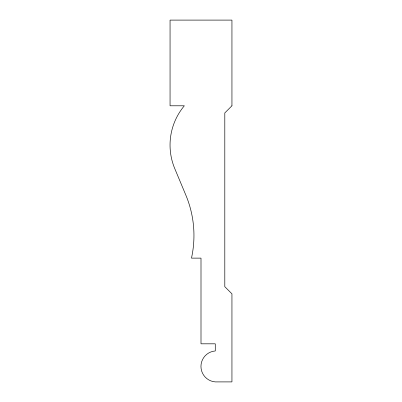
<?xml version="1.0" encoding="UTF-8"?>
<svg xmlns="http://www.w3.org/2000/svg" width="402" height="402" viewBox="0 0 402 402"><rect width="100%" height="100%" fill="white"/><g stroke="black" fill="none" stroke-linecap="round" stroke-linejoin="round"><path stroke-width="0.6" d="M231.944 105.791L224.803 112.932L224.803 286.691L231.944 293.832L231.944 381.9L215.281 381.9A15.517 15.517 0 0 1 200.955 366.428A15.517 15.517 0 0 1 215.281 350.956L215.281 343.816L201 343.816L201 258.124L191.478 258.124A104.585 104.585 0 0 0 185.87 195.201L174.764 168.614A61.104 61.104 0 0 1 184.337 105.791L170.056 105.791L170.056 20.1L231.944 20.1L231.944 105.791"/></g></svg>
